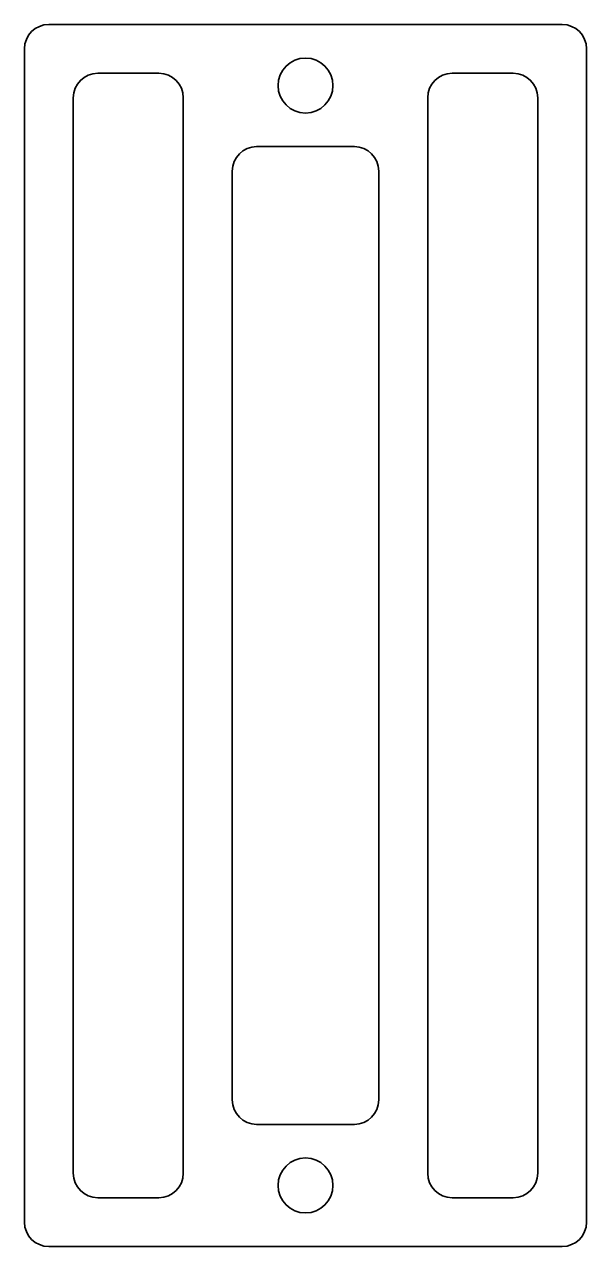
# Model space of a CAD drawing. Header units: inches. Extents: x 0 to 46, y 0 to 100.
import ezdxf

# ---------------------------------------------------------------- set-up
doc = ezdxf.new("R2010")
doc.units = ezdxf.units.IN
doc.header["$MEASUREMENT"] = 0
doc.layers.add('SIMUMAK Visible (ISO)', color=7, linetype='Continuous', lineweight=35)

# ---------------------------------------------------------------- blocks, each defined once
blk = doc.blocks.new('CD-IND-31-SEPVAR-01_Sheet_CD-IND-31-SEPVAR-01')
at = {"layer": 'SIMUMAK Visible (ISO)'}
for p, q in [((-21, 50), (21, 50)), ((23, 48), (23, -48)), ((-23, -48), (-23, 48)), ((-17, 46), (-12, 46)), ((12, 46), (17, 46)), ((-19, -44), (-19, 44)), ((-10, 44), (-10, -44)), ((10, -44), (10, 44)), ((19, 44), (19, -44)), ((-4, 40), (4, 40)), ((-6, -38), (-6, 38)), ((6, 38), (6, -38)), ((4, -40), (-4, -40)), ((-12, -46), (-17, -46)), ((17, -46), (12, -46)), ((21, -50), (-21, -50))]:
    blk.add_line(p, q, dxfattribs=at)
for centre in [(0, 45), (0, -45)]:
    blk.add_circle(centre, 2.25, dxfattribs=at)
at = {"layer": 'SIMUMAK Visible (ISO)', "extrusion": (0, 0, -1)}
for centre, start, end in [((21, 48), 0, 90), ((-21, 48), 90, 180), ((21, -48), 270, 360), ((-21, -48), 180, 270)]:
    blk.add_arc(centre, 2, start, end, dxfattribs=at)
at = {"layer": 'SIMUMAK Visible (ISO)'}
for centre, start, end in [((-17, 44), 90, 180), ((-12, 44), 0, 90), ((12, 44), 90, 180), ((17, 44), 0, 90), ((-4, 38), 90, 180), ((4, 38), 0, 90), ((-4, -38), 180, 270), ((4, -38), 270, 360), ((-17, -44), 180, 270), ((-12, -44), 270, 360), ((12, -44), 180, 270), ((17, -44), 270, 360)]:
    blk.add_arc(centre, 2, start, end, dxfattribs=at)

msp = doc.modelspace()

# ---------------------------------------------------------------- block references
msp.add_blockref('CD-IND-31-SEPVAR-01_Sheet_CD-IND-31-SEPVAR-01', (23, 50))

doc.saveas('drawing.dxf')
